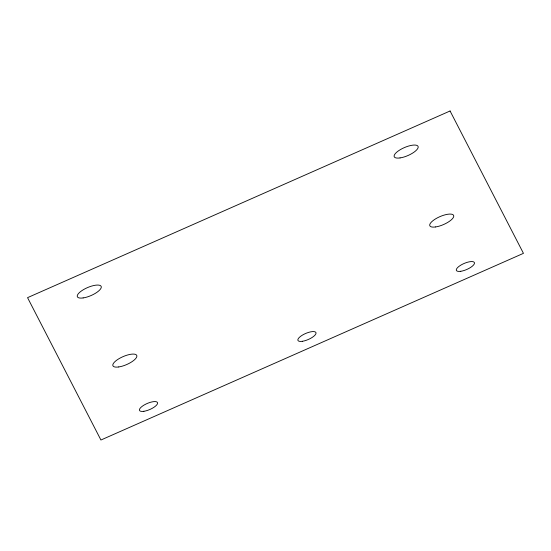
<?xml version="1.0" encoding="UTF-8"?>
<svg xmlns="http://www.w3.org/2000/svg" width="551" height="551" viewBox="0 0 551 551"><rect width="100%" height="100%" fill="white"/><g stroke="black" fill="none" stroke-linecap="round" stroke-linejoin="round"><path stroke-width="0.83" d="M450.071 110.985L27.55 297.657L100.929 440.015L523.45 253.343L450.071 110.985M143.887 411.294A9.815 3.292 -23.4 0 0 157.6 403.105A9.815 3.292 -23.4 0 0 144.004 405.102A9.815 3.292 -23.4 0 0 143.887 411.294M118.734 366.952A12.997 4.36 -23.4 0 0 136.889 356.104A12.997 4.36 -23.4 0 0 118.892 358.749A12.997 4.36 -23.4 0 0 118.734 366.952M435.621 226.943A12.997 4.36 -23.4 0 0 453.776 216.102A12.997 4.36 -23.4 0 0 435.779 218.747A12.997 4.36 -23.4 0 0 435.621 226.943M302.327 341.296A9.815 3.292 -23.4 0 0 316.047 333.1A9.815 3.292 -23.4 0 0 302.451 335.098A9.815 3.292 -23.4 0 0 302.327 341.296M460.774 271.292A9.815 3.292 -23.4 0 0 474.494 263.096A9.815 3.292 -23.4 0 0 460.898 265.093A9.815 3.292 -23.4 0 0 460.774 271.292M83.153 297.926A12.997 4.36 -23.4 0 0 101.308 287.085A12.997 4.36 -23.4 0 0 83.311 289.73A12.997 4.36 -23.4 0 0 83.153 297.926M400.047 157.923A12.997 4.36 -23.4 0 0 418.202 147.083A12.997 4.36 -23.4 0 0 400.205 149.72A12.997 4.36 -23.4 0 0 400.047 157.923"/></g></svg>
